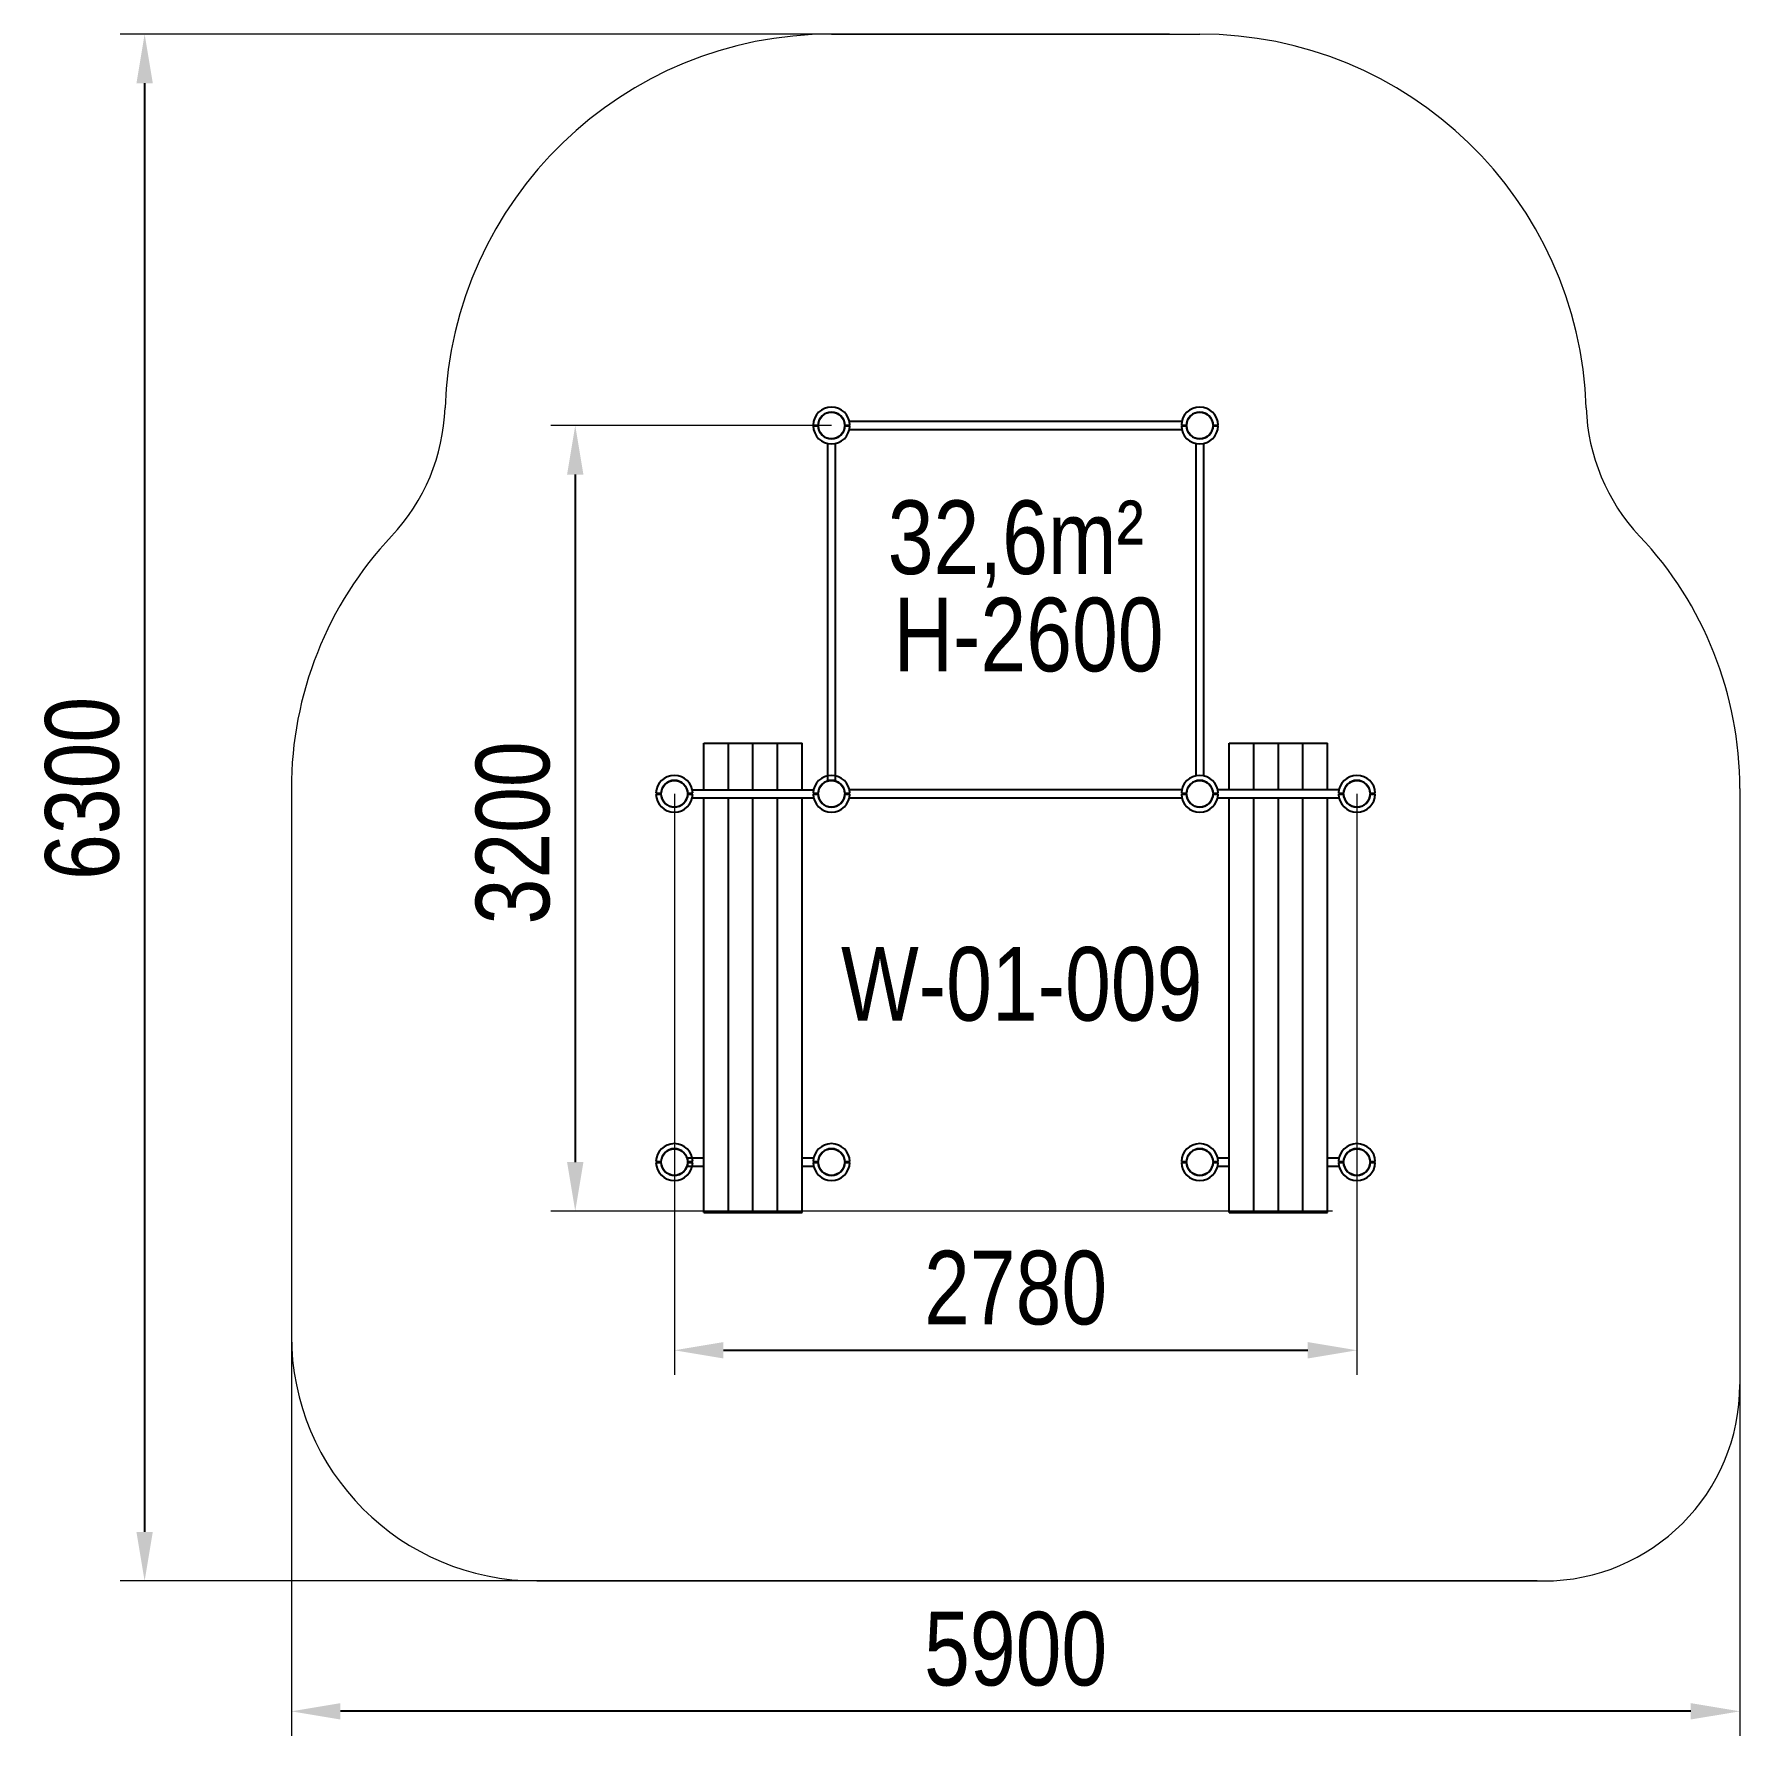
# Model space of a CAD drawing. Header units: millimetres. Extents: x -3508 to 3440, y -3123 to 3808.
import ezdxf

# ---------------------------------------------------------------- set-up
doc = ezdxf.new("R2010")
doc.units = ezdxf.units.MM
for name, color, linetype in [('DIKOM_АРТИКУЛ', 7, 'Continuous'), ('DIKOM_ЗОНА', 80, 'Continuous'), ('DIKOM_ОБЪЕКТ', 7, 'Continuous'), ('DIKOM_РАЗМЕР_ЗОНА', 7, 'Continuous'), ('DIKOM_РАЗМЕР_ОБЪЕКТА', 7, 'Continuous')]:
    doc.layers.add(name, color=color, linetype=linetype)
doc.styles.add('style1', font='arial.ttf', dxfattribs={"width": 0.8})
doc.dimstyles.new('1-50', dxfattribs={"dimtxt": 300, "dimasz": 200, "dimexe": 100, "dimexo": 0, "dimgap": 100, "dimtad": 1, "dimdec": 0, "dimtxsty": 'style1', "dimcen": 0, "dimclrd": 7, "dimclre": 7, "dimadec": 1, "dimazin": 2, "dimtfac": 1, "dimtdec": 0, "dimtmove": 0, "dimatfit": 3, "dimfxl": 0, "dimlwd": 25, "dimlwe": 18, "dimarcsym": 0})

# ---------------------------------------------------------------- blocks, each defined once
blk = doc.blocks.new('*D0')
at = {"layer": 'Defpoints', "color": 0, "transparency": 16777216}
for p in [(-900, 714), (1880, 714), (1880, -1552.5)]:
    blk.add_point(p, dxfattribs=at)
at = {"layer": 'DIKOM_РАЗМЕР_ОБЪЕКТА', "color": 7, "lineweight": 18, "transparency": 16777216}
for p, q in [((-900, 714), (-900, -1652.5)), ((1880, 714), (1880, -1652.5))]:
    blk.add_line(p, q, dxfattribs=at)
at = {"layer": 'DIKOM_РАЗМЕР_ОБЪЕКТА', "color": 7, "lineweight": 25, "transparency": 16777216}
blk.add_line((-700, -1552.5), (1680, -1552.5), dxfattribs=at)
at = {"layer": 'DIKOM_РАЗМЕР_ОБЪЕКТА', "color": 7, "transparency": 16777216}
for points in [[(-700, -1519.2), (-700, -1585.8), (-900, -1552.5)], [(1680, -1519.2), (1680, -1585.8), (1880, -1552.5)]]:
    blk.add_solid(points, dxfattribs=at)
at = {"layer": 'DIKOM_РАЗМЕР_ОБЪЕКТА', "color": 0, "transparency": 16777216, "insert": (490, -1299.3), "char_height": 300, "attachment_point": 5, "style": 'style1'}
blk.add_mtext('2780', dxfattribs=at)
blk = doc.blocks.new('*D1')
at = {"layer": 'Defpoints', "color": 0, "transparency": 16777216}
for p in [(-260, 2214), (-1303.7, -986), (1780, -986)]:
    blk.add_point(p, dxfattribs=at)
at = {"layer": 'DIKOM_РАЗМЕР_ОБЪЕКТА', "color": 7, "lineweight": 18, "transparency": 16777216}
for p, q in [((-260, 2214), (-1403.7, 2214)), ((1780, -986), (-1403.7, -986))]:
    blk.add_line(p, q, dxfattribs=at)
at = {"layer": 'DIKOM_РАЗМЕР_ОБЪЕКТА', "color": 7, "lineweight": 25, "transparency": 16777216}
blk.add_line((-1303.7, 2014), (-1303.7, -786), dxfattribs=at)
at = {"layer": 'DIKOM_РАЗМЕР_ОБЪЕКТА', "color": 7, "transparency": 16777216}
for points in [[(-1337, 2014), (-1270.3, 2014), (-1303.7, 2214)], [(-1337, -786), (-1270.3, -786), (-1303.7, -986)]]:
    blk.add_solid(points, dxfattribs=at)
at = {"layer": 'DIKOM_РАЗМЕР_ОБЪЕКТА', "color": 0, "transparency": 16777216, "insert": (-1556.9, 554.9), "char_height": 300, "attachment_point": 5, "rotation": 90, "style": 'style1'}
blk.add_mtext('3200', dxfattribs=at)
blk = doc.blocks.new('*D2')
at = {"layer": 'Defpoints', "color": 0, "transparency": 16777216}
for p in [(1116.3, 3808), (-3057.7, -2492), (2614.4, -2492)]:
    blk.add_point(p, dxfattribs=at)
at = {"layer": 'DIKOM_РАЗМЕР_ЗОНА', "color": 7, "lineweight": 18, "transparency": 16777216}
for p, q in [((1116.3, 3808), (-3157.7, 3808)), ((2614.4, -2492), (-3157.7, -2492))]:
    blk.add_line(p, q, dxfattribs=at)
at = {"layer": 'DIKOM_РАЗМЕР_ЗОНА', "color": 7, "lineweight": 25, "transparency": 16777216}
blk.add_line((-3057.7, 3608), (-3057.7, -2292), dxfattribs=at)
at = {"layer": 'DIKOM_РАЗМЕР_ЗОНА', "color": 7, "transparency": 16777216}
for points in [[(-3091, 3608), (-3024.3, 3608), (-3057.7, 3808)], [(-3091, -2292), (-3024.3, -2292), (-3057.7, -2492)]]:
    blk.add_solid(points, dxfattribs=at)
at = {"layer": 'DIKOM_РАЗМЕР_ЗОНА', "color": 0, "transparency": 16777216, "insert": (-3310.9, 735.9), "char_height": 300, "attachment_point": 5, "rotation": 90, "style": 'style1'}
blk.add_mtext('6300', dxfattribs=at)
blk = doc.blocks.new('*D3')
at = {"layer": 'Defpoints', "color": 0, "transparency": 16777216}
for p in [(3440, -895.2), (-2460, -1210.9), (-2460, -3023)]:
    blk.add_point(p, dxfattribs=at)
at = {"layer": 'DIKOM_РАЗМЕР_ЗОНА', "color": 7, "lineweight": 18, "transparency": 16777216}
for p, q in [((3440, -895.2), (3440, -3123)), ((-2460, -1210.9), (-2460, -3123))]:
    blk.add_line(p, q, dxfattribs=at)
at = {"layer": 'DIKOM_РАЗМЕР_ЗОНА', "color": 7, "lineweight": 25, "transparency": 16777216}
blk.add_line((3240, -3023), (-2260, -3023), dxfattribs=at)
at = {"layer": 'DIKOM_РАЗМЕР_ЗОНА', "color": 7, "transparency": 16777216}
for points in [[(-2260, -2989.7), (-2260, -3056.3), (-2460, -3023)], [(3240, -2989.7), (3240, -3056.3), (3440, -3023)]]:
    blk.add_solid(points, dxfattribs=at)
at = {"layer": 'DIKOM_РАЗМЕР_ЗОНА', "color": 0, "transparency": 16777216, "insert": (490, -2769.8), "char_height": 300, "attachment_point": 5, "style": 'style1'}
blk.add_mtext('5900', dxfattribs=at)

msp = doc.modelspace()

# ---------------------------------------------------------------- linework, layer by layer
at = {"layer": 'DIKOM_ЗОНА', "color": 3, "lineweight": 15}
for p, q in [((-260, 3808), (1240, 3808)), ((-2460, 734.9), (-2460, -1492)), ((3440, 734.9), (3440, -1692)), ((-1460, -2492), (2640, -2492))]:
    msp.add_line(p, q, dxfattribs=at)
for centre, radius, start, end in [((-260, 2233), 1575, 90, 178.0825), ((1240, 2233), 1575, 1.91749, 90), ((-2633.7, 2312.5), 800, 316.69247, 358.0825), ((3613.7, 2312.5), 800, 181.91749, 223.30753), ((-960, 734.9), 1500, 136.69247, 180), ((1940, 734.9), 1500, 0, 43.30753), ((-1460, -1492), 1000, 180, 270), ((2640, -1692), 800, 270, 0)]:
    msp.add_arc(centre, radius, start, end, dxfattribs=at)
at = {"layer": 'DIKOM_ОБЪЕКТ'}
for p, q in [((1166.7, 2230), (-186.7, 2230)), ((-335, 2216), (-314.5, 2216)), ((-335, 2212), (-314.5, 2212)), ((-315, 2212), (-315, 2216)), ((-205.5, 2216), (-185, 2216)), ((-205.5, 2212), (-185, 2212)), ((-186.7, 2198), (1166.7, 2198)), ((1165, 2216), (1185.5, 2216)), ((1165, 2212), (1185.5, 2212)), ((1185, 2212), (1185, 2216)), ((1294.5, 2216), (1315, 2216)), ((1294.5, 2212), (1315, 2212)), ((-276, 2140.7), (-276, 769)), ((-244, 769), (-244, 2140.7)), ((1224, 2140.7), (1224, 787.3)), ((1256, 787.3), (1256, 2140.7)), ((-779.8, 730), (-779.8, 920)), ((-779.8, 920), (-379.8, 920)), ((-679.8, 730), (-679.8, 920)), ((-579.8, 730), (-579.8, 920)), ((-479.8, 730), (-479.8, 920)), ((-379.8, 730), (-379.8, 920)), ((1360.2, 730), (1360.2, 920)), ((1360.2, 920), (1760.2, 920)), ((1460.2, 730), (1460.2, 920)), ((1560.2, 730), (1560.2, 920)), ((1660.2, 730), (1660.2, 920)), ((1760.2, 730), (1760.2, 920)), ((-975, 716), (-954.5, 716)), ((-975, 712), (-954.5, 712)), ((-955, 712), (-955, 716)), ((-845.5, 716), (-825, 716)), ((-845.5, 712), (-825, 712)), ((-826.7, 730), (-800, 730)), ((-826.7, 698), (-800, 698)), ((-800, 730), (-333.3, 730)), ((-800, 698), (-333.3, 698)), ((-779.8, -992), (-779.8, 698)), ((-679.8, -992), (-679.8, 698)), ((-579.8, -992), (-579.8, 698)), ((-479.8, -992), (-479.8, 698)), ((-379.8, -992), (-379.8, 698)), ((-335, 716), (-314.5, 716)), ((-335, 712), (-314.5, 712)), ((-315, 712), (-315, 716)), ((-205.5, 716), (-185, 716)), ((-205.5, 712), (-185, 712)), ((1166.7, 730), (-186.7, 730)), ((-186.7, 698), (1166.7, 698)), ((1165, 716), (1185.5, 716)), ((1165, 712), (1185.5, 712)), ((1185, 712), (1185, 716)), ((1294.5, 716), (1315, 716)), ((1294.5, 712), (1315, 712)), ((1780, 730), (1313.3, 730)), ((1313.3, 698), (1780, 698)), ((1360.2, -992), (1360.2, 698)), ((1460.2, -992), (1460.2, 698)), ((1560.2, -992), (1560.2, 698)), ((1660.2, -992), (1660.2, 698)), ((1760.2, -992), (1760.2, 698)), ((1806.7, 730), (1780, 730)), ((1780, 698), (1806.7, 698)), ((1805, 716), (1825.5, 716)), ((1805, 712), (1825.5, 712)), ((1825, 712), (1825, 716)), ((1934.5, 716), (1955, 716)), ((1934.5, 712), (1955, 712)), ((-975, -784), (-954.5, -784)), ((-975, -788), (-954.5, -788)), ((-955, -788), (-955, -784)), ((-845.5, -784), (-825, -784)), ((-845.5, -788), (-825, -788)), ((-779.8, -770), (-845, -770)), ((-845, -802), (-779.8, -802)), ((-333.3, -770), (-379.8, -770)), ((-379.8, -802), (-333.3, -802)), ((-335, -784), (-314.5, -784)), ((-335, -788), (-314.5, -788)), ((-315, -788), (-315, -784)), ((-205.5, -784), (-185, -784)), ((-205.5, -788), (-185, -788)), ((1165, -784), (1185.5, -784)), ((1165, -788), (1185.5, -788)), ((1185, -788), (1185, -784)), ((1294.5, -784), (1315, -784)), ((1294.5, -788), (1315, -788)), ((1360.2, -770), (1313.3, -770)), ((1313.3, -802), (1360.2, -802)), ((1806.7, -770), (1760.2, -770)), ((1760.2, -802), (1806.7, -802)), ((1805, -784), (1825.5, -784)), ((1805, -788), (1825.5, -788)), ((1825, -788), (1825, -784)), ((1934.5, -784), (1955, -784)), ((1934.5, -788), (1955, -788)), ((-779.8, -992), (-379.8, -992)), ((1360.2, -992), (1760.2, -992))]:
    msp.add_line(p, q, dxfattribs=at)
for centre in [(-260, 2214), (1240, 2214), (-900, 714), (-260, 714), (1240, 714), (1880, 714), (-900, -786), (-260, -786), (1240, -786), (1880, -786)]:
    msp.add_circle(centre, 54, dxfattribs=at)
for centre, radius, start, end in [((-260, 2214), 75, 1.52807, 178.47193), ((-260, 2214), 54.5, 2.10307, 177.89693), ((1240, 2214), 75, 1.52807, 178.47193), ((1240, 2214), 54.5, 2.10307, 177.89693), ((-260, 2214), 75, 181.52807, 358.47193), ((-260, 2214), 54.5, 182.10307, 357.89693), ((1240, 2214), 75, 181.52807, 358.47193), ((1240, 2214), 54.5, 182.10307, 357.89693), ((-900, 714), 75, 1.52807, 178.47193), ((-900, 714), 54.5, 2.10307, 177.89693), ((-260, 714), 75, 1.52807, 178.47193), ((-260, 714), 54.5, 2.10307, 177.89693), ((1240, 714), 75, 1.52807, 178.47193), ((1240, 714), 54.5, 2.10307, 177.89693), ((1880, 714), 75, 1.52807, 178.47193), ((1880, 714), 54.5, 2.10307, 177.89693), ((-900, 714), 75, 181.52807, 358.47193), ((-900, 714), 54.5, 182.10307, 357.89693), ((-260, 714), 75, 181.52807, 358.47193), ((-260, 714), 54.5, 182.10307, 357.89693), ((1240, 714), 75, 181.52807, 358.47193), ((1240, 714), 54.5, 182.10307, 357.89693), ((1880, 714), 75, 181.52807, 358.47193), ((1880, 714), 54.5, 182.10307, 357.89693), ((-900, -786), 75, 1.52807, 178.47193), ((-900, -786), 54.5, 2.10307, 177.89693), ((-260, -786), 75, 1.52807, 178.47193), ((-260, -786), 54.5, 2.10307, 177.89693), ((1240, -786), 75, 1.52807, 178.47193), ((1240, -786), 54.5, 2.10307, 177.89693), ((1880, -786), 75, 1.52807, 178.47193), ((1880, -786), 54.5, 2.10307, 177.89693), ((-900, -786), 75, 181.52807, 358.47193), ((-900, -786), 54.5, 182.10307, 357.89693), ((-260, -786), 75, 181.52807, 358.47193), ((-260, -786), 54.5, 182.10307, 357.89693), ((1240, -786), 75, 181.52807, 358.47193), ((1240, -786), 54.5, 182.10307, 357.89693), ((1880, -786), 75, 181.52807, 358.47193), ((1880, -786), 54.5, 182.10307, 357.89693)]:
    msp.add_arc(centre, radius, start, end, dxfattribs=at)

# ---------------------------------------------------------------- texts
at = {"layer": 'DIKOM_АРТИКУЛ', "color": 7, "linetype": 'Continuous', "lineweight": 15, "insert": (-221.1, 90), "char_height": 300, "attachment_point": 1, "style": 'style1'}
msp.add_mtext_dynamic_manual_height_columns('W-01-009', width=2314.7, gutter_width=20, heights=[0], dxfattribs=at)
at = {"layer": 'DIKOM_РАЗМЕР_ОБЪЕКТА', "insert": (-30.9, 1908.8), "char_height": 300, "width": 2314.7, "attachment_point": 1, "style": 'style1'}
msp.add_mtext('32,6m²', dxfattribs=at)
at = {"layer": 'DIKOM_РАЗМЕР_ОБЪЕКТА', "insert": (-7, 1512.7), "char_height": 300, "attachment_point": 1, "style": 'style1'}
msp.add_mtext_dynamic_manual_height_columns('H-2600', width=2314.7, gutter_width=20, heights=[0], dxfattribs=at)

# ---------------------------------------------------------------- dimensions: what is measured, and where the dimension line sits
at = {"layer": 'DIKOM_РАЗМЕР_ЗОНА'}
dim = msp.add_linear_dim(base=(-3057.7, -2492), p1=(1116.3, 3808), p2=(2614.4, -2492), angle=90, dimstyle='1-50', dxfattribs=at)
dim.commit()
dim.dimension.update_dxf_attribs({"geometry": '*D2', "text_midpoint": (-3057.7, 735.9), "dimtype": 160})
dim = msp.add_linear_dim(base=(-2460, -3023), p1=(3440, -895.2), p2=(-2460, -1210.9), dimstyle='1-50', dxfattribs=at)
dim.commit()
dim.dimension.update_dxf_attribs({"geometry": '*D3', "text_midpoint": (490, -3023), "dimtype": 160})
at = {"layer": 'DIKOM_РАЗМЕР_ОБЪЕКТА'}
dim = msp.add_linear_dim(base=(-1303.7, -986), p1=(-260, 2214), p2=(1780, -986), angle=90, dimstyle='1-50', dxfattribs=at)
dim.commit()
dim.dimension.update_dxf_attribs({"geometry": '*D1', "text_midpoint": (-1303.7, 554.9), "dimtype": 160})
dim = msp.add_linear_dim(base=(1880, -1552.5), p1=(-900, 714), p2=(1880, 714), dimstyle='1-50', dxfattribs=at)
dim.commit()
dim.dimension.update_dxf_attribs({"geometry": '*D0', "text_midpoint": (490, -1552.5), "dimtype": 160})

doc.saveas('drawing.dxf')
